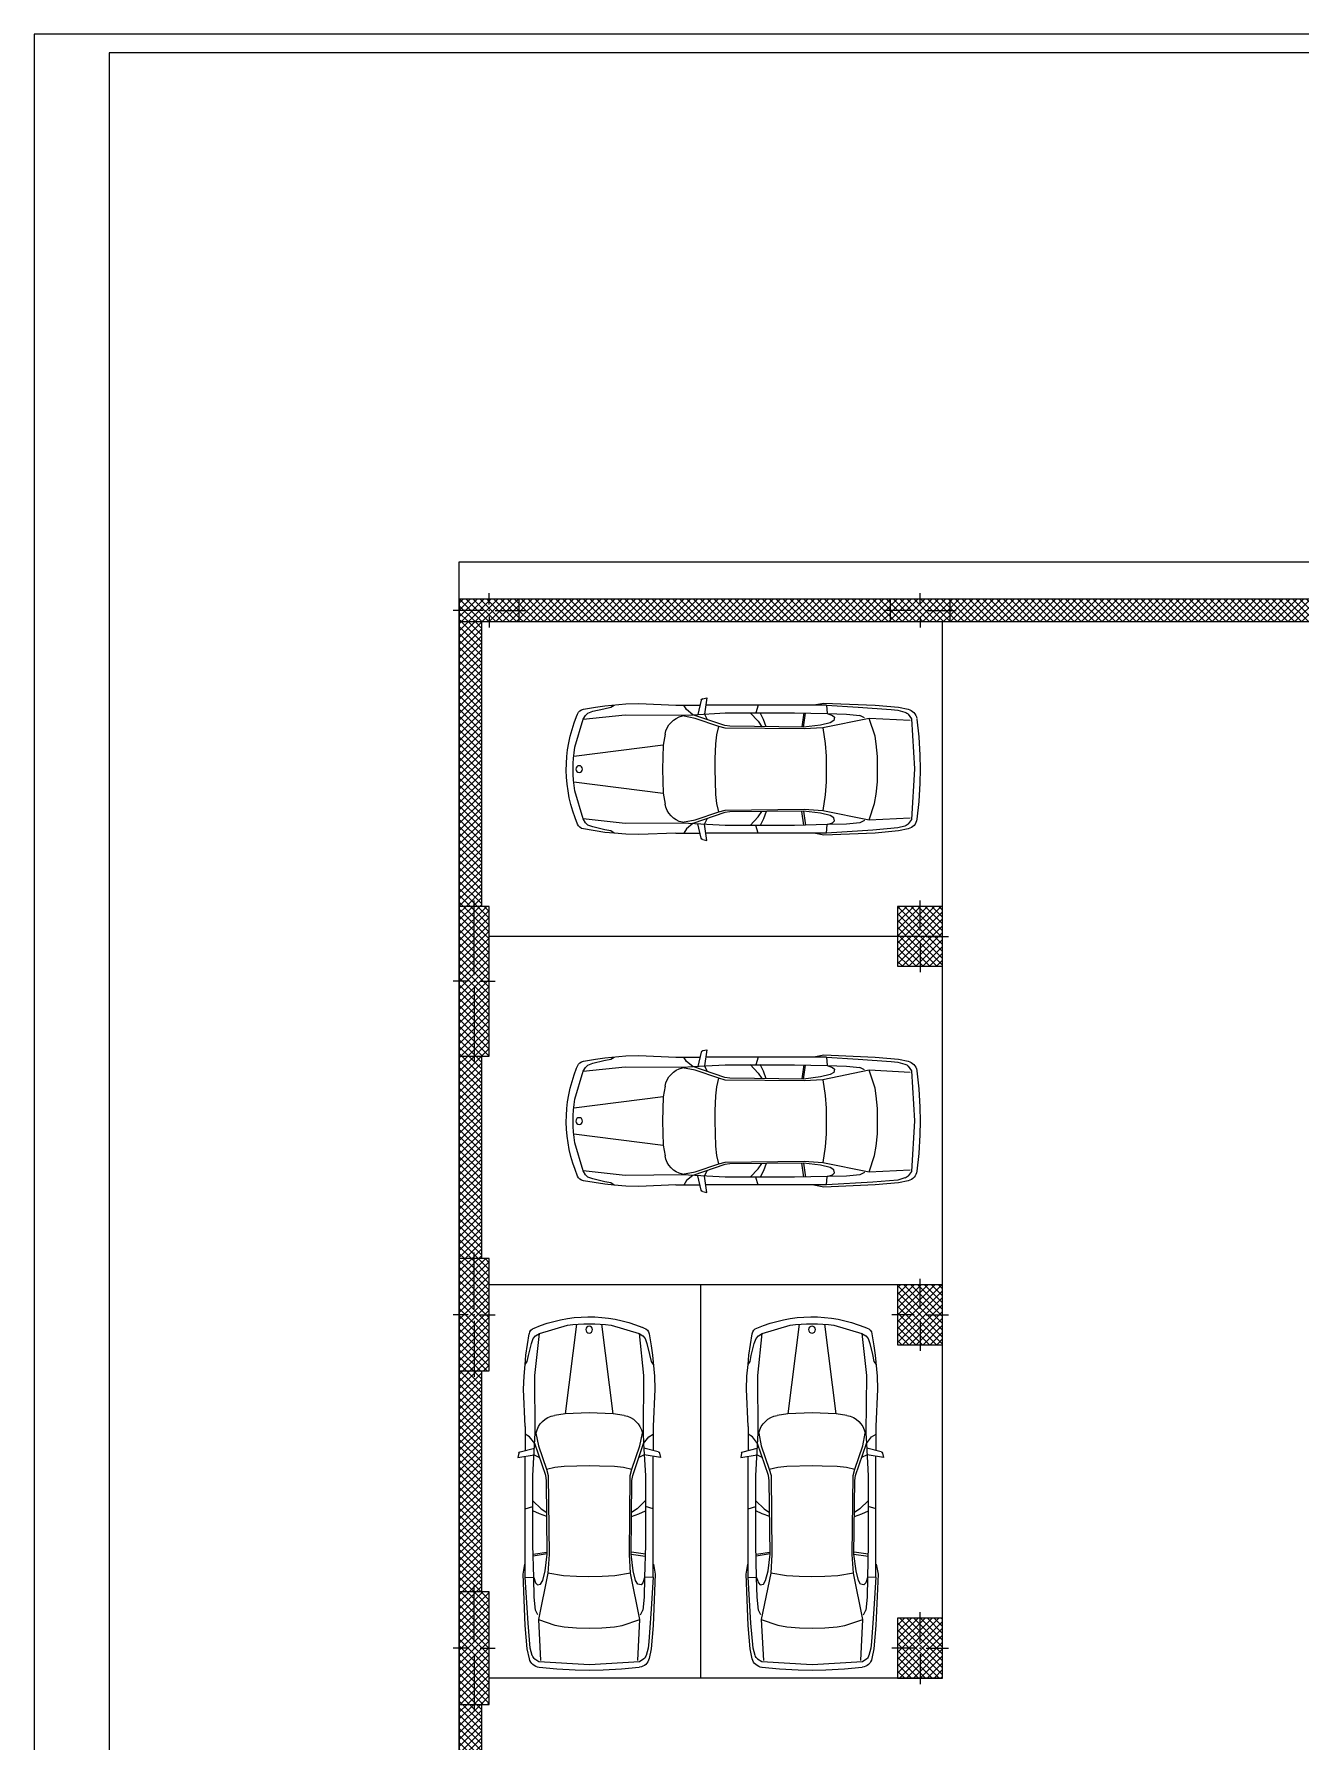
# Model space of a CAD drawing. Header units: millimetres. Extents: x 533892 to 593342, y -930649 to -888599.
# Drawn here: x 533892 to 550797, y -911390 to -888599 of the extents above; entities that cross this region are included whole.
import ezdxf

# ---------------------------------------------------------------- set-up
doc = ezdxf.new("R2010")
doc.units = ezdxf.units.MM
doc.header["$MEASUREMENT"] = 0
doc.layers.add('2D Drafting - General_Pen_No__1', color=7, linetype='Continuous', lineweight=13)
doc.layers.add('Structural - Bearing_Pen_No__1', color=7, linetype='Continuous', lineweight=13)
for name, color, linetype, lineweight, true_color in [('aaa mobilje_Pen_No__61', 251, 'Continuous', 20, 0x6a6a6a), ('Drawing & Figure_Pen_No__90', 132, 'Continuous', 20, 0x00bfbf), ('Structural - Bearing_Pen_No__48', 14, 'Continuous', 25, 0xa80f02), ('Structural - Bearing_Pen_No__61', 251, 'Continuous', 20, 0x6a6a6a)]:
    doc.layers.add(name, color=color, linetype=linetype, lineweight=lineweight, true_color=true_color)
doc.layers.add('Structural - Bearing', color=7, linetype='Continuous')
pattern_1 = [(45, (0, 0), (-45.961939, 45.961939), []), (135, (0, 0), (45.961939, 45.961939), [])]

# ---------------------------------------------------------------- blocks, each defined once
blk = doc.blocks.new('Slab_1', base_point=(539566, -895640))
at = {"layer": 'Structural - Bearing_Pen_No__1', "color": 7, "linetype": 'Continuous', "lineweight": 13, "flags": 128}
blk.add_lwpolyline([(539566, -895640), (584466, -895640), (584466, -921640), (539566, -921640)], close=True, dxfattribs=at)
blk = doc.blocks.new('Wall_11', base_point=(539566, -896140))
at = {"layer": 'Structural - Bearing_Pen_No__61', "linetype": 'Continuous', "lineweight": 20, "true_color": 0x6a6a6a}
h = blk.add_hatch(dxfattribs=at)
h.set_pattern_fill('CONCRETE_BLOCK', color=251, style=0, pattern_type=2)
h.set_pattern_definition(pattern_1)
h.paths.add_polyline_path([(539866, -896440), (539566, -896440), (539566, -900240), (539866, -900240)])
h = blk.add_hatch(dxfattribs=at)
h.set_pattern_fill('CONCRETE_BLOCK', color=251, style=0, pattern_type=2)
h.set_pattern_definition(pattern_1)
h.paths.add_polyline_path([(539866, -902240), (539566, -902240), (539566, -904940), (539866, -904940)])
h = blk.add_hatch(dxfattribs=at)
h.set_pattern_fill('CONCRETE_BLOCK', color=251, style=0, pattern_type=2)
h.set_pattern_definition(pattern_1)
h.paths.add_polyline_path([(539866, -906440), (539566, -906440), (539566, -909390), (539866, -909390)])
h = blk.add_hatch(dxfattribs=at)
h.set_pattern_fill('CONCRETE_BLOCK', color=251, style=0, pattern_type=2)
h.set_pattern_definition(pattern_1)
h.paths.add_polyline_path([(539866, -910890), (539566, -910890), (539566, -914640), (539866, -914640)])
at = {"layer": 'Structural - Bearing_Pen_No__1', "color": 7, "linetype": 'Continuous', "lineweight": 13, "flags": 128}
for points in [[(539566, -896140), (539566, -921140)], [(539866, -900240), (539866, -896440)], [(539866, -904940), (539866, -902240)], [(539866, -909390), (539866, -906440)], [(539866, -914640), (539866, -910890)]]:
    blk.add_lwpolyline(points, dxfattribs=at)
blk = doc.blocks.new('Wall_12', base_point=(539566, -896140))
at = {"layer": 'Structural - Bearing_Pen_No__61', "linetype": 'Continuous', "lineweight": 20, "true_color": 0x6a6a6a}
h = blk.add_hatch(dxfattribs=at)
h.set_pattern_fill('CONCRETE_BLOCK', color=251, style=0, pattern_type=2)
h.set_pattern_definition(pattern_1)
h.paths.add_polyline_path([(545316, -896440), (545316, -896140), (540366, -896140), (540366, -896440)])
h = blk.add_hatch(dxfattribs=at)
h.set_pattern_fill('CONCRETE_BLOCK', color=251, style=0, pattern_type=2)
h.set_pattern_definition(pattern_1)
h.paths.add_polyline_path([(551266, -896440), (551266, -896140), (546116, -896140), (546116, -896440)])
at = {"layer": 'Structural - Bearing_Pen_No__1', "color": 7, "linetype": 'Continuous', "lineweight": 13, "flags": 128}
for points in [[(584366, -896140), (539566, -896140)], [(539866, -896440), (584066, -896440)]]:
    blk.add_lwpolyline(points, dxfattribs=at)
blk = doc.blocks.new('Column_7', base_point=(545716, -896290))
at = {"layer": 'Structural - Bearing', "linetype": 'Continuous', "lineweight": 0, "true_color": 0x000000}
h = blk.add_hatch(dxfattribs=at)
h.set_pattern_fill('CONCRETE_BLOCK', color=18, style=0, pattern_type=2)
h.set_pattern_definition(pattern_1)
h.paths.add_polyline_path([(545316, -896440), (546116, -896440), (546116, -896140), (545316, -896140)])
at = {"layer": 'Structural - Bearing_Pen_No__1', "color": 7, "linetype": 'Continuous', "lineweight": 13}
for p, q in [((545716, -896210), (545716, -896060)), ((545636, -896290), (545236, -896290)), ((545796, -896290), (546196, -896290)), ((545716, -896370), (545716, -896520))]:
    blk.add_line(p, q, dxfattribs=at)
blk.add_point((545716, -896290), dxfattribs=at)
at = {"layer": 'Structural - Bearing_Pen_No__48', "color": 14, "linetype": 'Continuous', "lineweight": 25, "true_color": 0xa80f02, "flags": 128}
blk.add_lwpolyline([(545316, -896440), (546116, -896440), (546116, -896140), (545316, -896140)], close=True, dxfattribs=at)
blk = doc.blocks.new('Column_8', base_point=(539966, -896290))
at = {"layer": 'Structural - Bearing', "linetype": 'Continuous', "lineweight": 0, "true_color": 0x000000}
h = blk.add_hatch(dxfattribs=at)
h.set_pattern_fill('CONCRETE_BLOCK', color=18, style=0, pattern_type=2)
h.set_pattern_definition(pattern_1)
h.paths.add_polyline_path([(539566, -896440), (540366, -896440), (540366, -896140), (539566, -896140)])
at = {"layer": 'Structural - Bearing_Pen_No__1', "color": 7, "linetype": 'Continuous', "lineweight": 13}
for p, q in [((539966, -896210), (539966, -896060)), ((539886, -896290), (539486, -896290)), ((540046, -896290), (540446, -896290)), ((539966, -896370), (539966, -896520))]:
    blk.add_line(p, q, dxfattribs=at)
blk.add_point((539966, -896290), dxfattribs=at)
at = {"layer": 'Structural - Bearing_Pen_No__48', "color": 14, "linetype": 'Continuous', "lineweight": 25, "true_color": 0xa80f02, "flags": 128}
blk.add_lwpolyline([(539566, -896440), (540366, -896440), (540366, -896140), (539566, -896140)], close=True, dxfattribs=at)
blk = doc.blocks.new('Column_34', base_point=(545716, -905690))
at = {"layer": 'Structural - Bearing', "linetype": 'Continuous', "lineweight": 0, "true_color": 0x000000}
h = blk.add_hatch(dxfattribs=at)
h.set_pattern_fill('CONCRETE_BLOCK', color=18, style=0, pattern_type=2)
h.set_pattern_definition(pattern_1)
h.paths.add_polyline_path([(545416, -906090), (546016, -906090), (546016, -905290), (545416, -905290)])
at = {"layer": 'Structural - Bearing_Pen_No__1', "color": 7, "linetype": 'Continuous', "lineweight": 13}
for p, q in [((545716, -905610), (545716, -905210)), ((545636, -905690), (545336, -905690)), ((545796, -905690), (546096, -905690)), ((545716, -905770), (545716, -906170))]:
    blk.add_line(p, q, dxfattribs=at)
blk.add_point((545716, -905690), dxfattribs=at)
at = {"layer": 'Structural - Bearing_Pen_No__48', "color": 14, "linetype": 'Continuous', "lineweight": 25, "true_color": 0xa80f02, "flags": 128}
blk.add_lwpolyline([(545416, -906090), (546016, -906090), (546016, -905290), (545416, -905290)], close=True, dxfattribs=at)
blk = doc.blocks.new('Column_35', base_point=(545716, -910140))
at = {"layer": 'Structural - Bearing', "linetype": 'Continuous', "lineweight": 0, "true_color": 0x000000}
h = blk.add_hatch(dxfattribs=at)
h.set_pattern_fill('CONCRETE_BLOCK', color=18, style=0, pattern_type=2)
h.set_pattern_definition(pattern_1)
h.paths.add_polyline_path([(545416, -910540), (546016, -910540), (546016, -909740), (545416, -909740)])
at = {"layer": 'Structural - Bearing_Pen_No__1', "color": 7, "linetype": 'Continuous', "lineweight": 13}
for p, q in [((545716, -910060), (545716, -909660)), ((545636, -910140), (545336, -910140)), ((545716, -910220), (545716, -910620)), ((545796, -910140), (546096, -910140))]:
    blk.add_line(p, q, dxfattribs=at)
blk.add_point((545716, -910140), dxfattribs=at)
at = {"layer": 'Structural - Bearing_Pen_No__48', "color": 14, "linetype": 'Continuous', "lineweight": 25, "true_color": 0xa80f02, "flags": 128}
blk.add_lwpolyline([(545416, -910540), (546016, -910540), (546016, -909740), (545416, -909740)], close=True, dxfattribs=at)
blk = doc.blocks.new('Column_41', base_point=(539766, -910140))
at = {"layer": 'Structural - Bearing', "linetype": 'Continuous', "lineweight": 0, "true_color": 0x000000}
h = blk.add_hatch(dxfattribs=at)
h.set_pattern_fill('CONCRETE_BLOCK', color=18, style=0, pattern_type=2)
h.set_pattern_definition(pattern_1)
h.paths.add_polyline_path([(539566, -910890), (539966, -910890), (539966, -909390), (539566, -909390)])
at = {"layer": 'Structural - Bearing_Pen_No__1', "color": 7, "linetype": 'Continuous', "lineweight": 13}
for p, q in [((539766, -910060), (539766, -909310)), ((539686, -910140), (539486, -910140)), ((539766, -910220), (539766, -910970)), ((539846, -910140), (540046, -910140))]:
    blk.add_line(p, q, dxfattribs=at)
blk.add_point((539766, -910140), dxfattribs=at)
at = {"layer": 'Structural - Bearing_Pen_No__48', "color": 14, "linetype": 'Continuous', "lineweight": 25, "true_color": 0xa80f02, "flags": 128}
blk.add_lwpolyline([(539566, -910890), (539966, -910890), (539966, -909390), (539566, -909390)], close=True, dxfattribs=at)
blk = doc.blocks.new('Column_46', base_point=(539766, -905690))
at = {"layer": 'Structural - Bearing', "linetype": 'Continuous', "lineweight": 0, "true_color": 0x000000}
h = blk.add_hatch(dxfattribs=at)
h.set_pattern_fill('CONCRETE_BLOCK', color=18, style=0, pattern_type=2)
h.set_pattern_definition(pattern_1)
h.paths.add_polyline_path([(539566, -906440), (539966, -906440), (539966, -904940), (539566, -904940)])
at = {"layer": 'Structural - Bearing_Pen_No__1', "color": 7, "linetype": 'Continuous', "lineweight": 13}
for p, q in [((539766, -905610), (539766, -904860)), ((539686, -905690), (539486, -905690)), ((539846, -905690), (540046, -905690)), ((539766, -905770), (539766, -906520))]:
    blk.add_line(p, q, dxfattribs=at)
blk.add_point((539766, -905690), dxfattribs=at)
at = {"layer": 'Structural - Bearing_Pen_No__48', "color": 14, "linetype": 'Continuous', "lineweight": 25, "true_color": 0xa80f02, "flags": 128}
blk.add_lwpolyline([(539566, -906440), (539966, -906440), (539966, -904940), (539566, -904940)], close=True, dxfattribs=at)
blk = doc.blocks.new('Column_48', base_point=(539766, -901240))
at = {"layer": 'Structural - Bearing', "linetype": 'Continuous', "lineweight": 0, "true_color": 0x000000}
h = blk.add_hatch(dxfattribs=at)
h.set_pattern_fill('CONCRETE_BLOCK', color=18, style=0, pattern_type=2)
h.set_pattern_definition(pattern_1)
h.paths.add_polyline_path([(539566, -902240), (539966, -902240), (539966, -900240), (539566, -900240)])
at = {"layer": 'Structural - Bearing_Pen_No__1', "color": 7, "linetype": 'Continuous', "lineweight": 13}
for p, q in [((539766, -901160), (539766, -900160)), ((539686, -901240), (539486, -901240)), ((539766, -901320), (539766, -902320)), ((539846, -901240), (540046, -901240))]:
    blk.add_line(p, q, dxfattribs=at)
blk.add_point((539766, -901240), dxfattribs=at)
at = {"layer": 'Structural - Bearing_Pen_No__48', "color": 14, "linetype": 'Continuous', "lineweight": 25, "true_color": 0xa80f02, "flags": 128}
blk.add_lwpolyline([(539566, -902240), (539966, -902240), (539966, -900240), (539566, -900240)], close=True, dxfattribs=at)
blk = doc.blocks.new('Column_50', base_point=(545716, -900640))
at = {"layer": 'Structural - Bearing', "linetype": 'Continuous', "lineweight": 0, "true_color": 0x000000}
h = blk.add_hatch(dxfattribs=at)
h.set_pattern_fill('CONCRETE_BLOCK', color=18, style=0, pattern_type=2)
h.set_pattern_definition(pattern_1)
h.paths.add_polyline_path([(545416, -900240), (545416, -901040), (546016, -901040), (546016, -900240)])
at = {"layer": 'Structural - Bearing_Pen_No__1', "color": 7, "linetype": 'Continuous', "lineweight": 13}
for p, q in [((545716, -900560), (545716, -900160)), ((545636, -900640), (545336, -900640)), ((545796, -900640), (546096, -900640)), ((545716, -900720), (545716, -901120))]:
    blk.add_line(p, q, dxfattribs=at)
blk.add_point((545716, -900640), dxfattribs=at)
at = {"layer": 'Structural - Bearing_Pen_No__48', "color": 14, "linetype": 'Continuous', "lineweight": 25, "true_color": 0xa80f02, "flags": 128}
blk.add_lwpolyline([(545416, -900240), (545416, -901040), (546016, -901040), (546016, -900240)], close=True, dxfattribs=at)

msp = doc.modelspace()

# ---------------------------------------------------------------- linework, layer by layer
at = {"layer": '2D Drafting - General_Pen_No__1', "color": 7, "linetype": 'Continuous', "lineweight": 13, "flags": 128}
for points in [[(533892, -930649), (593342, -930649), (593342, -888599), (533892, -888599)], [(593092, -888849), (534892, -888849), (534892, -930399), (593092, -930399)]]:
    msp.add_lwpolyline(points, close=True, dxfattribs=at)
at = {"layer": 'aaa mobilje_Pen_No__61', "color": 251, "linetype": 'Continuous', "lineweight": 20, "true_color": 0x6a6a6a}
for p, q in [((542795, -897487), (542750, -897678)), ((542814, -897468), (542871, -897456)), ((542871, -897456), (542838, -897673)), ((541132, -897704), (541145, -897674)), ((541218, -897743), (541780, -897683)), ((541218, -897743), (541249, -897692)), ((541222, -897609), (541383, -897582)), ((541249, -897692), (541282, -897661)), ((541282, -897661), (541348, -897637)), ((541348, -897637), (541496, -897602)), ((541383, -897582), (541508, -897564)), ((541496, -897602), (541590, -897582)), ((541508, -897564), (541788, -897539)), ((541590, -897582), (541633, -897554)), ((541780, -897683), (542544, -897688)), ((541788, -897539), (541961, -897533)), ((541961, -897533), (542457, -897555)), ((542457, -897555), (542779, -897555)), ((542544, -897688), (542684, -897682)), ((542715, -897731), (542545, -897698)), ((542596, -897613), (542563, -897554)), ((542684, -897682), (542596, -897613)), ((542684, -897682), (543115, -897657)), ((543111, -897828), (542684, -897682)), ((543030, -897838), (542715, -897731)), ((542838, -897673), (542873, -897746)), ((544467, -897555), (542856, -897555)), ((543115, -897657), (544038, -897657)), ((543447, -897655), (543556, -897769)), ((543556, -897554), (543525, -897657)), ((543625, -897744), (543582, -897655)), ((544038, -897657), (544474, -897668)), ((544164, -897657), (544136, -897845)), ((544161, -897848), (544187, -897661)), ((544296, -897551), (544431, -897526)), ((545035, -897731), (544417, -897856)), ((544431, -897526), (545114, -897555)), ((544467, -897555), (544474, -897668)), ((544467, -897555), (544891, -897582)), ((544474, -897668), (544735, -897674)), ((544474, -897668), (544547, -897692)), ((544547, -897692), (544573, -897717)), ((544573, -897717), (544564, -897759)), ((544735, -897674), (544910, -897692)), ((544891, -897582), (545330, -897613)), ((544973, -897723), (544910, -897692)), ((545582, -897759), (545035, -897731)), ((545115, -897969), (545035, -897731)), ((545114, -897555), (545425, -897582)), ((545330, -897613), (545419, -897622)), ((545419, -897622), (545512, -897648)), ((545425, -897582), (545554, -897610)), ((545558, -897677), (545601, -897737)), ((541107, -898117), (541218, -897743)), ((542312, -897943), (542288, -898087)), ((542989, -898071), (543003, -897951)), ((543003, -897951), (543030, -897838)), ((543112, -897861), (543030, -897838)), ((543178, -897837), (543111, -897828)), ((544166, -897872), (543112, -897861)), ((544161, -897848), (543178, -897837)), ((543556, -897769), (543604, -897842)), ((543660, -897843), (543625, -897744)), ((544384, -897820), (544161, -897848)), ((544417, -897856), (544166, -897872)), ((544515, -897789), (544384, -897820)), ((544417, -897856), (544450, -898065)), ((544564, -897759), (544515, -897789)), ((545601, -897737), (545641, -898405)), ((545672, -897740), (545698, -897976)), ((542288, -898087), (541093, -898238)), ((542288, -898087), (542278, -898408)), ((542982, -898271), (542989, -898071)), ((544450, -898065), (544462, -898237)), ((545131, -898072), (545115, -897969)), ((545145, -898239), (545131, -898072)), ((545698, -897976), (545712, -898222)), ((540994, -898408), (540994, -898408)), ((542278, -898408), (542288, -898729)), ((542979, -898404), (542982, -898271)), ((542989, -898745), (542979, -898404)), ((544462, -898237), (544464, -898411)), ((544464, -898411), (544462, -898579)), ((545147, -898405), (545145, -898239)), ((545145, -898577), (545147, -898405)), ((545641, -898405), (545601, -899080)), ((545712, -898222), (545716, -898408)), ((545716, -898408), (545712, -898594)), ((541093, -898578), (542288, -898729)), ((544462, -898579), (544450, -898751)), ((545131, -898744), (545145, -898577)), ((545712, -898594), (545698, -898840)), ((541218, -899073), (541107, -898699)), ((542288, -898729), (542311, -898874)), ((543003, -898866), (542989, -898745)), ((543030, -898978), (543003, -898866)), ((544450, -898751), (544417, -898960)), ((545035, -899085), (545108, -898866)), ((545108, -898866), (545131, -898744)), ((545698, -898840), (545672, -899076)), ((541780, -899133), (541218, -899073)), ((541249, -899124), (541218, -899073)), ((542545, -899118), (542715, -899085)), ((543111, -898989), (542684, -899135)), ((542715, -899085), (543030, -898978)), ((542838, -899143), (542873, -899070)), ((543030, -898978), (543112, -898955)), ((543178, -898979), (543111, -898989)), ((543112, -898955), (544166, -898944)), ((544161, -898968), (543178, -898979)), ((543449, -899159), (543556, -899047)), ((543556, -899047), (543604, -898974)), ((543625, -899072), (543583, -899159)), ((543660, -898974), (543625, -899072)), ((544163, -899156), (544136, -898972)), ((544159, -898968), (544187, -899155)), ((544384, -898996), (544161, -898968)), ((544166, -898944), (544417, -898960)), ((544515, -899027), (544384, -898996)), ((544417, -898960), (545035, -899085)), ((544564, -899057), (544515, -899027)), ((544547, -899124), (544573, -899100)), ((544573, -899100), (544564, -899057)), ((544973, -899093), (544910, -899124)), ((545035, -899085), (545582, -899058)), ((545601, -899080), (545562, -899136)), ((541508, -899252), (541222, -899207)), ((541282, -899155), (541249, -899124)), ((541348, -899179), (541282, -899155)), ((541510, -899218), (541348, -899179)), ((541633, -899263), (541508, -899252)), ((541590, -899234), (541510, -899218)), ((541633, -899263), (541590, -899234)), ((541788, -899278), (541633, -899263)), ((542544, -899128), (541780, -899133)), ((541961, -899283), (541788, -899278)), ((542457, -899261), (541961, -899283)), ((542457, -899261), (542779, -899261)), ((543115, -899159), (542544, -899128)), ((542596, -899203), (542563, -899262)), ((542684, -899135), (542596, -899203)), ((542795, -899330), (542750, -899138)), ((542871, -899360), (542838, -899143)), ((544467, -899261), (542856, -899261)), ((544038, -899159), (543115, -899159)), ((543556, -899262), (543525, -899159)), ((544474, -899148), (544038, -899159)), ((544431, -899290), (544296, -899265)), ((545114, -899261), (544431, -899290)), ((544467, -899261), (544474, -899148)), ((545083, -899224), (544467, -899261)), ((544474, -899148), (544547, -899124)), ((544735, -899142), (544474, -899148)), ((544910, -899124), (544735, -899142)), ((545419, -899194), (545083, -899224)), ((545425, -899234), (545114, -899261)), ((545512, -899168), (545419, -899194)), ((545558, -899206), (545425, -899234)), ((542814, -899348), (542871, -899360)), ((541222, -902306), (541383, -902279)), ((541383, -902279), (541508, -902261)), ((541496, -902299), (541590, -902279)), ((541508, -902261), (541788, -902236)), ((541590, -902279), (541633, -902251)), ((541788, -902236), (541961, -902230)), ((541961, -902230), (542457, -902252)), ((542457, -902252), (542779, -902252)), ((542596, -902310), (542563, -902251)), ((542795, -902184), (542750, -902375)), ((542814, -902165), (542871, -902153)), ((542871, -902153), (542838, -902370)), ((544467, -902252), (542856, -902252)), ((543556, -902251), (543525, -902354)), ((544296, -902248), (544431, -902223)), ((544431, -902223), (545114, -902252)), ((544467, -902252), (544474, -902365)), ((544467, -902252), (544891, -902279)), ((544891, -902279), (545330, -902310)), ((545114, -902252), (545425, -902279)), ((545425, -902279), (545554, -902307)), ((541107, -902814), (541218, -902440)), ((541132, -902401), (541145, -902371)), ((541218, -902440), (541780, -902380)), ((541218, -902440), (541249, -902389)), ((541249, -902389), (541282, -902358)), ((541282, -902358), (541348, -902334)), ((541348, -902334), (541496, -902299)), ((541780, -902380), (542544, -902385)), ((542544, -902385), (542684, -902379)), ((542715, -902428), (542545, -902395)), ((542684, -902379), (542596, -902310)), ((542684, -902379), (543115, -902354)), ((543111, -902525), (542684, -902379)), ((543030, -902535), (542715, -902428)), ((542838, -902370), (542873, -902443)), ((543115, -902354), (544038, -902354)), ((543447, -902352), (543556, -902466)), ((543556, -902466), (543604, -902539)), ((543625, -902441), (543582, -902352)), ((543660, -902540), (543625, -902441)), ((544038, -902354), (544474, -902365)), ((544164, -902354), (544136, -902542)), ((544161, -902545), (544187, -902358)), ((544384, -902517), (544161, -902545)), ((544515, -902486), (544384, -902517)), ((545035, -902428), (544417, -902553)), ((544474, -902365), (544735, -902371)), ((544474, -902365), (544547, -902389)), ((544564, -902456), (544515, -902486)), ((544547, -902389), (544573, -902414)), ((544573, -902414), (544564, -902456)), ((544735, -902371), (544910, -902389)), ((544973, -902420), (544910, -902389)), ((545582, -902456), (545035, -902428)), ((545115, -902666), (545035, -902428)), ((545330, -902310), (545419, -902319)), ((545419, -902319), (545512, -902345)), ((545558, -902374), (545601, -902434)), ((545601, -902434), (545641, -903102)), ((545672, -902437), (545698, -902673)), ((542312, -902640), (542288, -902784)), ((542989, -902768), (543003, -902648)), ((543003, -902648), (543030, -902535)), ((543112, -902558), (543030, -902535)), ((543178, -902534), (543111, -902525)), ((544166, -902569), (543112, -902558)), ((544161, -902545), (543178, -902534)), ((544417, -902553), (544166, -902569)), ((544417, -902553), (544450, -902762)), ((545131, -902769), (545115, -902666)), ((545698, -902673), (545712, -902919)), ((542288, -902784), (541093, -902935)), ((542288, -902784), (542278, -903105)), ((542979, -903101), (542982, -902968)), ((542982, -902968), (542989, -902768)), ((544450, -902762), (544462, -902934)), ((544462, -902934), (544464, -903108)), ((545145, -902936), (545131, -902769)), ((545147, -903102), (545145, -902936)), ((545712, -902919), (545716, -903105)), ((540994, -903105), (540994, -903105)), ((542278, -903105), (542288, -903426)), ((542989, -903442), (542979, -903101)), ((544464, -903108), (544462, -903276)), ((545145, -903274), (545147, -903102)), ((545641, -903102), (545601, -903777)), ((545716, -903105), (545712, -903291)), ((541093, -903275), (542288, -903426)), ((541218, -903770), (541107, -903396)), ((542288, -903426), (542311, -903571)), ((544462, -903276), (544450, -903448)), ((545131, -903441), (545145, -903274)), ((545712, -903291), (545698, -903537)), ((543003, -903563), (542989, -903442)), ((543030, -903675), (543003, -903563)), ((543030, -903675), (543112, -903652)), ((543112, -903652), (544166, -903641)), ((544166, -903641), (544417, -903657)), ((544450, -903448), (544417, -903657)), ((544417, -903657), (545035, -903782)), ((545035, -903782), (545108, -903563)), ((545108, -903563), (545131, -903441)), ((545698, -903537), (545672, -903773)), ((541780, -903830), (541218, -903770)), ((541249, -903821), (541218, -903770)), ((541282, -903852), (541249, -903821)), ((541348, -903876), (541282, -903852)), ((541510, -903915), (541348, -903876)), ((542544, -903825), (541780, -903830)), ((543115, -903856), (542544, -903825)), ((542545, -903815), (542715, -903782)), ((542684, -903832), (542596, -903900)), ((543111, -903686), (542684, -903832)), ((542715, -903782), (543030, -903675)), ((542795, -904027), (542750, -903835)), ((542838, -903840), (542873, -903767)), ((542871, -904057), (542838, -903840)), ((543178, -903676), (543111, -903686)), ((544038, -903856), (543115, -903856)), ((544161, -903665), (543178, -903676)), ((543449, -903856), (543556, -903744)), ((543556, -903959), (543525, -903856)), ((543556, -903744), (543604, -903671)), ((543625, -903769), (543583, -903856)), ((543660, -903671), (543625, -903769)), ((544474, -903845), (544038, -903856)), ((544163, -903853), (544136, -903669)), ((544159, -903665), (544187, -903852)), ((544384, -903693), (544161, -903665)), ((544515, -903724), (544384, -903693)), ((544467, -903958), (544474, -903845)), ((544474, -903845), (544547, -903821)), ((544735, -903839), (544474, -903845)), ((544564, -903754), (544515, -903724)), ((544547, -903821), (544573, -903797)), ((544573, -903797), (544564, -903754)), ((544910, -903821), (544735, -903839)), ((544973, -903790), (544910, -903821)), ((545035, -903782), (545582, -903755)), ((545512, -903865), (545419, -903892)), ((545601, -903777), (545562, -903833)), ((541508, -903949), (541222, -903904)), ((541633, -903960), (541508, -903949)), ((541590, -903931), (541510, -903915)), ((541633, -903960), (541590, -903931)), ((541788, -903975), (541633, -903960)), ((541961, -903980), (541788, -903975)), ((542457, -903958), (541961, -903980)), ((542457, -903958), (542779, -903958)), ((542596, -903900), (542563, -903959)), ((542814, -904045), (542871, -904057)), ((544467, -903958), (542856, -903958)), ((544431, -903987), (544296, -903962)), ((545114, -903958), (544431, -903987)), ((545083, -903921), (544467, -903958)), ((545419, -903892), (545083, -903921)), ((545425, -903931), (545114, -903958)), ((545558, -903903), (545425, -903931)), ((540634, -905941), (541008, -905831)), ((541129, -905817), (540978, -907011)), ((541299, -905718), (541299, -905718)), ((541621, -907011), (541469, -905817)), ((541591, -905831), (541964, -905941)), ((542004, -905855), (542034, -905868)), ((543608, -905941), (543982, -905831)), ((544103, -905817), (543952, -907011)), ((544273, -905718), (544273, -905718)), ((544595, -907011), (544444, -905817)), ((544565, -905831), (544938, -905941)), ((544978, -905855), (545008, -905868)), ((540455, -906231), (540500, -905945)), ((540489, -906234), (540528, -906072)), ((540528, -906072), (540552, -906005)), ((540552, -906005), (540583, -905972)), ((540574, -906503), (540634, -905941)), ((540583, -905972), (540634, -905941)), ((541964, -905941), (542015, -905972)), ((541964, -905941), (542025, -906503)), ((542015, -905972), (542046, -906005)), ((542046, -906005), (542070, -906072)), ((542070, -906072), (542106, -906219)), ((542098, -905945), (542125, -906106)), ((542125, -906106), (542144, -906231)), ((543429, -906231), (543475, -905945)), ((543463, -906234), (543502, -906072)), ((543502, -906072), (543526, -906005)), ((543526, -906005), (543557, -905972)), ((543548, -906503), (543608, -905941)), ((543557, -905972), (543608, -905941)), ((544938, -905941), (544989, -905972)), ((544938, -905941), (544999, -906503)), ((544989, -905972), (545021, -906005)), ((545021, -906005), (545044, -906072)), ((545044, -906072), (545080, -906219)), ((545072, -905945), (545099, -906106)), ((545099, -906106), (545118, -906231)), ((540430, -906512), (540445, -906356)), ((540445, -906356), (540455, -906231)), ((540445, -906356), (540473, -906313)), ((540473, -906313), (540489, -906234)), ((542106, -906219), (542125, -906313)), ((542125, -906313), (542154, -906356)), ((542144, -906231), (542169, -906512)), ((543404, -906512), (543419, -906356)), ((543419, -906356), (543429, -906231)), ((543419, -906356), (543448, -906313)), ((543448, -906313), (543463, -906234)), ((545080, -906219), (545099, -906313)), ((545099, -906313), (545128, -906356)), ((545118, -906231), (545143, -906512)), ((540424, -906684), (540430, -906512)), ((540579, -907268), (540574, -906503)), ((542025, -906503), (542019, -907268)), ((542169, -906512), (542174, -906684)), ((543398, -906684), (543404, -906512)), ((543553, -907268), (543548, -906503)), ((544999, -906503), (544993, -907268)), ((545143, -906512), (545149, -906684)), ((540446, -907181), (540424, -906684)), ((542174, -906684), (542152, -907181)), ((543420, -907181), (543398, -906684)), ((545149, -906684), (545126, -907181)), ((540978, -907011), (540834, -907035)), ((541299, -907001), (540978, -907011)), ((541621, -907011), (541299, -907001)), ((541765, -907035), (541621, -907011)), ((543952, -907011), (543808, -907035)), ((544273, -907001), (543952, -907011)), ((544595, -907011), (544273, -907001)), ((544739, -907035), (544595, -907011)), ((540446, -907181), (540446, -907502)), ((540504, -907319), (540446, -907286)), ((540548, -907839), (540579, -907268)), ((540589, -907269), (540622, -907438)), ((541977, -907438), (542009, -907269)), ((542019, -907268), (542026, -907408)), ((542094, -907319), (542153, -907286)), ((542152, -907181), (542152, -907502)), ((543420, -907181), (543420, -907502)), ((543478, -907319), (543420, -907286)), ((543522, -907839), (543553, -907268)), ((543563, -907269), (543596, -907438)), ((544951, -907438), (544983, -907269)), ((544993, -907268), (545000, -907408)), ((545068, -907319), (545127, -907286)), ((545126, -907181), (545126, -907502)), ((540378, -907518), (540569, -907473)), ((540573, -907408), (540504, -907319)), ((540719, -907834), (540573, -907408)), ((540622, -907438), (540729, -907753)), ((541869, -907753), (541977, -907438)), ((541880, -907834), (542026, -907408)), ((542026, -907408), (542094, -907319)), ((542026, -907408), (542050, -907839)), ((542221, -907518), (542029, -907473)), ((543352, -907518), (543543, -907473)), ((543547, -907408), (543478, -907319)), ((543693, -907834), (543547, -907408)), ((543596, -907438), (543703, -907753)), ((544843, -907753), (544951, -907438)), ((544854, -907834), (545000, -907408)), ((545000, -907408), (545068, -907319)), ((545000, -907408), (545024, -907839)), ((545195, -907518), (545003, -907473)), ((540359, -907537), (540347, -907594)), ((540347, -907594), (540564, -907562)), ((540446, -909191), (540446, -907579)), ((540564, -907562), (540637, -907596)), ((540729, -907753), (540842, -907726)), ((540729, -907753), (540752, -907835)), ((540842, -907726), (540963, -907712)), ((540963, -907712), (541303, -907702)), ((541303, -907702), (541436, -907706)), ((541436, -907706), (541636, -907712)), ((541636, -907712), (541757, -907726)), ((541757, -907726), (541869, -907753)), ((541846, -907835), (541869, -907753)), ((542034, -907562), (541961, -907596)), ((542251, -907594), (542034, -907562)), ((542152, -909191), (542152, -907579)), ((542239, -907537), (542251, -907594)), ((543333, -907537), (543321, -907594)), ((543321, -907594), (543539, -907562)), ((543420, -909191), (543420, -907579)), ((543539, -907562), (543611, -907596)), ((543703, -907753), (543816, -907726)), ((543703, -907753), (543726, -907835)), ((543816, -907726), (543937, -907712)), ((543937, -907712), (544278, -907702)), ((544278, -907702), (544410, -907706)), ((544410, -907706), (544610, -907712)), ((544610, -907712), (544731, -907726)), ((544731, -907726), (544843, -907753)), ((544821, -907835), (544843, -907753)), ((545008, -907562), (544935, -907596)), ((545226, -907594), (545008, -907562)), ((545126, -909191), (545126, -907579)), ((545214, -907537), (545226, -907594)), ((540548, -908762), (540548, -907839)), ((540729, -907902), (540719, -907834)), ((540739, -908884), (540729, -907902)), ((540752, -907835), (540763, -908890)), ((541835, -908890), (541846, -907835)), ((541859, -908884), (541870, -907902)), ((541870, -907902), (541880, -907834)), ((542050, -907839), (542050, -908762)), ((543522, -908762), (543522, -907839)), ((543703, -907902), (543693, -907834)), ((543713, -908884), (543703, -907902)), ((543726, -907835), (543738, -908890)), ((544809, -908890), (544821, -907835)), ((544833, -908884), (544844, -907902)), ((544844, -907902), (544854, -907834)), ((545024, -907839), (545024, -908762)), ((540548, -908172), (540660, -908280)), ((542052, -908170), (541938, -908280)), ((543522, -908172), (543634, -908280)), ((545026, -908170), (544912, -908280)), ((540445, -908280), (540548, -908248)), ((540635, -908348), (540548, -908306)), ((540734, -908384), (540635, -908348)), ((540660, -908280), (540733, -908328)), ((541938, -908280), (541865, -908328)), ((541865, -908384), (541963, -908348)), ((541963, -908348), (542052, -908305)), ((542153, -908280), (542050, -908248)), ((543419, -908280), (543522, -908248)), ((543609, -908348), (543522, -908306)), ((543708, -908384), (543609, -908348)), ((543634, -908280), (543707, -908328)), ((544912, -908280), (544839, -908328)), ((544839, -908384), (544938, -908348)), ((544938, -908348), (545026, -908305)), ((545127, -908280), (545024, -908248)), ((540559, -909197), (540548, -908762)), ((540551, -908887), (540736, -908860)), ((540739, -908883), (540552, -908910)), ((540711, -909108), (540739, -908884)), ((540763, -908890), (540747, -909141)), ((541851, -909141), (541835, -908890)), ((541887, -909108), (541859, -908884)), ((541859, -908884), (542046, -908910)), ((542050, -908887), (541863, -908860)), ((542050, -908762), (542039, -909197)), ((543533, -909197), (543522, -908762)), ((543526, -908887), (543710, -908860)), ((543713, -908883), (543526, -908910)), ((543686, -909108), (543713, -908884)), ((543738, -908890), (543722, -909141)), ((544825, -909141), (544809, -908890)), ((544861, -909108), (544833, -908884)), ((544833, -908884), (545021, -908910)), ((545024, -908887), (544837, -908860)), ((545024, -908762), (545013, -909197)), ((540418, -909154), (540442, -909020)), ((540680, -909238), (540711, -909108)), ((541918, -909238), (541887, -909108)), ((542157, -909020), (542181, -909154)), ((543392, -909154), (543416, -909020)), ((543654, -909238), (543686, -909108)), ((544893, -909238), (544861, -909108)), ((545131, -909020), (545155, -909154)), ((540446, -909837), (540418, -909154)), ((540446, -909191), (540559, -909197)), ((540484, -909806), (540446, -909191)), ((540559, -909197), (540583, -909270)), ((540565, -909459), (540559, -909197)), ((540583, -909270), (540608, -909296)), ((540608, -909296), (540650, -909287)), ((540747, -909141), (540622, -909758)), ((540650, -909287), (540680, -909238)), ((540957, -909173), (540747, -909141)), ((541128, -909185), (540957, -909173)), ((541296, -909188), (541128, -909185)), ((541471, -909185), (541296, -909188)), ((541642, -909173), (541471, -909185)), ((541851, -909141), (541642, -909173)), ((541976, -909758), (541851, -909141)), ((541948, -909287), (541918, -909238)), ((541991, -909296), (541948, -909287)), ((542015, -909270), (541991, -909296)), ((542039, -909197), (542015, -909270)), ((542039, -909197), (542033, -909459)), ((542152, -909191), (542039, -909197)), ((542152, -909191), (542125, -909614)), ((542181, -909154), (542152, -909837)), ((543420, -909837), (543392, -909154)), ((543420, -909191), (543533, -909197)), ((543458, -909806), (543420, -909191)), ((543533, -909197), (543558, -909270)), ((543539, -909459), (543533, -909197)), ((543558, -909270), (543582, -909296)), ((543582, -909296), (543624, -909287)), ((543722, -909141), (543596, -909758)), ((543624, -909287), (543654, -909238)), ((543931, -909173), (543722, -909141)), ((544102, -909185), (543931, -909173)), ((544270, -909188), (544102, -909185)), ((544445, -909185), (544270, -909188)), ((544616, -909173), (544445, -909185)), ((544825, -909141), (544616, -909173)), ((544950, -909758), (544825, -909141)), ((544922, -909287), (544893, -909238)), ((544965, -909296), (544922, -909287)), ((544989, -909270), (544965, -909296)), ((545013, -909197), (544989, -909270)), ((545013, -909197), (545008, -909459)), ((545126, -909191), (545013, -909197)), ((545126, -909191), (545099, -909614)), ((545155, -909154), (545126, -909837)), ((540583, -909634), (540565, -909459)), ((542033, -909459), (542015, -909634)), ((543558, -909634), (543539, -909459)), ((545008, -909459), (544989, -909634)), ((540513, -910142), (540484, -909806)), ((540614, -909696), (540583, -909634)), ((540622, -909758), (540650, -910306)), ((540622, -909758), (540841, -909831)), ((541738, -909838), (541976, -909758)), ((541949, -910306), (541976, -909758)), ((541984, -909696), (542015, -909634)), ((542125, -909614), (542095, -910054)), ((543487, -910142), (543458, -909806)), ((543589, -909696), (543558, -909634)), ((543596, -909758), (543624, -910306)), ((543596, -909758), (543815, -909831)), ((544712, -909838), (544950, -909758)), ((544923, -910306), (544950, -909758)), ((544958, -909696), (544989, -909634)), ((545099, -909614), (545069, -910054)), ((540473, -910149), (540446, -909837)), ((540841, -909831), (540964, -909855)), ((540964, -909855), (541130, -909868)), ((541130, -909868), (541303, -909871)), ((541303, -909871), (541468, -909868)), ((541468, -909868), (541635, -909855)), ((541635, -909855), (541738, -909838)), ((542152, -909837), (542125, -910149)), ((543447, -910149), (543420, -909837)), ((543815, -909831), (543938, -909855)), ((543938, -909855), (544105, -909868)), ((544105, -909868), (544277, -909871)), ((544277, -909871), (544442, -909868)), ((544442, -909868), (544609, -909855)), ((544609, -909855), (544712, -909838)), ((545126, -909837), (545099, -910149)), ((540502, -910282), (540473, -910149)), ((540539, -910236), (540513, -910142)), ((542086, -910142), (542059, -910236)), ((542095, -910054), (542086, -910142)), ((542125, -910149), (542098, -910278)), ((543476, -910282), (543447, -910149)), ((543513, -910236), (543487, -910142)), ((545060, -910142), (545033, -910236)), ((545069, -910054), (545060, -910142)), ((545099, -910149), (545072, -910278)), ((540628, -910324), (540572, -910285)), ((541302, -910364), (540628, -910324)), ((540867, -910421), (540631, -910396)), ((541113, -910435), (540867, -910421)), ((541299, -910440), (541113, -910435)), ((541485, -910435), (541299, -910440)), ((541971, -910324), (541302, -910364)), ((541732, -910421), (541485, -910435)), ((541967, -910396), (541732, -910421)), ((542030, -910282), (541971, -910324)), ((543602, -910324), (543546, -910285)), ((544276, -910364), (543602, -910324)), ((543841, -910421), (543605, -910396)), ((544088, -910435), (543841, -910421)), ((544273, -910440), (544088, -910435)), ((544459, -910435), (544273, -910440)), ((544945, -910324), (544276, -910364)), ((544706, -910421), (544459, -910435)), ((544941, -910396), (544706, -910421)), ((545004, -910282), (544945, -910324))]:
    msp.add_line(p, q, dxfattribs=at)
at = {"layer": 'aaa mobilje_Pen_No__61', "color": 251, "linetype": 'Continuous', "lineweight": 20, "true_color": 0x6a6a6a, "extrusion": (0, 0, -1)}
for centre, major_axis, start_param, end_param in [((542819, -897492), (-17.7, 17.7), 5.727305, 6.861623), ((542864, -898408), (-63, 1869), 4.342186, 5.13214), ((541238, -897708), (-70.7, 70.7), 5.848587, 6.901698), ((542609, -897993), (-213, 213), 5.664133, 6.854932), ((545485, -897745), (70.7, 70.7), -0.506125, 0.043587), ((545523, -897756), (106, 106), -0.575715, 0.642137), ((543130, -898408), (2043, 68), 3.032047, 3.318066), ((541166, -898408), (31.8, 31.8), 3.926991, 10.210176), ((542609, -898824), (213, 213), 2.569846, 3.760644), ((545523, -899060), (-106, 106), 2.463798, 3.689923), ((541238, -899108), (70.7, 70.7), 2.52308, 3.576193), ((542819, -899324), (-17.7, 17.7), 4.133917, 5.268191), ((545485, -899072), (70.9, 70.9), 1.391584, 2.076926), ((542819, -902189), (-17.7, 17.7), 5.727305, 6.861623), ((542864, -903105), (-63, 1869), 4.342186, 5.13214), ((541238, -902405), (-70.7, 70.7), 5.848587, 6.901698), ((542609, -902690), (-213, 213), 5.664133, 6.854932), ((545485, -902442), (70.7, 70.7), -0.506125, 0.043587), ((545523, -902453), (106, 106), -0.575715, 0.642137), ((543130, -903105), (2043, 68), 3.032047, 3.318066), ((541166, -903105), (31.8, 31.8), 3.926991, 10.210176), ((542609, -903521), (213, 213), 2.569846, 3.760644), ((541238, -903805), (70.7, 70.7), 2.52308, 3.576193), ((545485, -903769), (70.9, 70.9), 1.391584, 2.076926), ((545523, -903757), (-106, 106), 2.463798, 3.689923), ((542819, -904021), (-17.7, 17.7), 4.133917, 5.268191), ((541299, -907588), (1869, 63), 4.342246, 5.132201), ((544273, -907588), (1869, 63), 4.342246, 5.132201), ((540599, -905962), (-70.7, 70.7), 5.664673, 6.717785), ((541299, -907854), (-68, 2043), -0.109546, 0.176473), ((541299, -905889), (-31.8, 31.8), 0.785398, 7.068583), ((541999, -905962), (70.7, 70.7), -0.434598, 0.618512), ((543573, -905962), (-70.7, 70.7), 5.664673, 6.717785), ((544273, -907854), (-68, 2043), -0.109546, 0.176473), ((544273, -905889), (-31.8, 31.8), 0.785398, 7.068583), ((544974, -905962), (70.7, 70.7), -0.434598, 0.618512), ((540884, -907332), (-213, 213), 5.711438, 6.902237), ((541715, -907332), (213, 213), -0.619052, 0.571746), ((543858, -907332), (-213, 213), 5.711438, 6.902237), ((544689, -907332), (213, 213), -0.619052, 0.571746), ((540383, -907542), (17.7, 17.7), 4.133917, 5.268191), ((542215, -907542), (17.7, 17.7), -0.55588, 0.578437), ((543358, -907542), (17.7, 17.7), 4.133917, 5.268191), ((545189, -907542), (17.7, 17.7), -0.55588, 0.578437), ((540636, -910208), (-70.9, 70.9), 4.533177, 5.218518), ((541963, -910208), (-70.7, 70.7), 2.635468, 3.18518), ((543610, -910208), (-70.9, 70.9), 4.533177, 5.218518), ((544937, -910208), (-70.7, 70.7), 2.635468, 3.18518), ((540647, -910247), (106, 106), 2.463798, 3.689923), ((541951, -910247), (-106, 106), 2.565877, 3.78373), ((543622, -910247), (106, 106), 2.463798, 3.689923), ((544925, -910247), (-106, 106), 2.565877, 3.78373)]:
    msp.add_ellipse(centre, major_axis=major_axis, ratio=1, start_param=start_param, end_param=end_param, dxfattribs=at)
at = {"layer": 'Drawing & Figure_Pen_No__90', "color": 132, "linetype": 'Continuous', "lineweight": 20, "true_color": 0x00bfbf}
for p, q in [((546016, -910540), (546016, -896440)), ((546016, -900640), (539966, -900640)), ((546016, -905290), (539966, -905290)), ((542791, -910540), (542791, -905290)), ((546016, -910540), (539966, -910540))]:
    msp.add_line(p, q, dxfattribs=at)

# ---------------------------------------------------------------- block references
at = {"layer": 'Structural - Bearing', "color": 7, "linetype": 'Continuous', "lineweight": 13}
msp.add_blockref('Slab_1', (539566, -895640), dxfattribs=at)
at = {"layer": 'Structural - Bearing', "color": 14, "lineweight": 25, "true_color": 0xa80f02}
for name, p in [('Column_8', (539966, -896290)), ('Column_7', (545716, -896290)), ('Column_48', (539766, -901240)), ('Column_50', (545716, -900640)), ('Column_46', (539766, -905690)), ('Column_34', (545716, -905690)), ('Column_41', (539766, -910140)), ('Column_35', (545716, -910140))]:
    msp.add_blockref(name, p, dxfattribs=at)
at = {"layer": 'Structural - Bearing', "color": 7, "lineweight": 13}
for name in ['Wall_11', 'Wall_12']:
    msp.add_blockref(name, (539566, -896140), dxfattribs=at)

doc.saveas('drawing.dxf')
